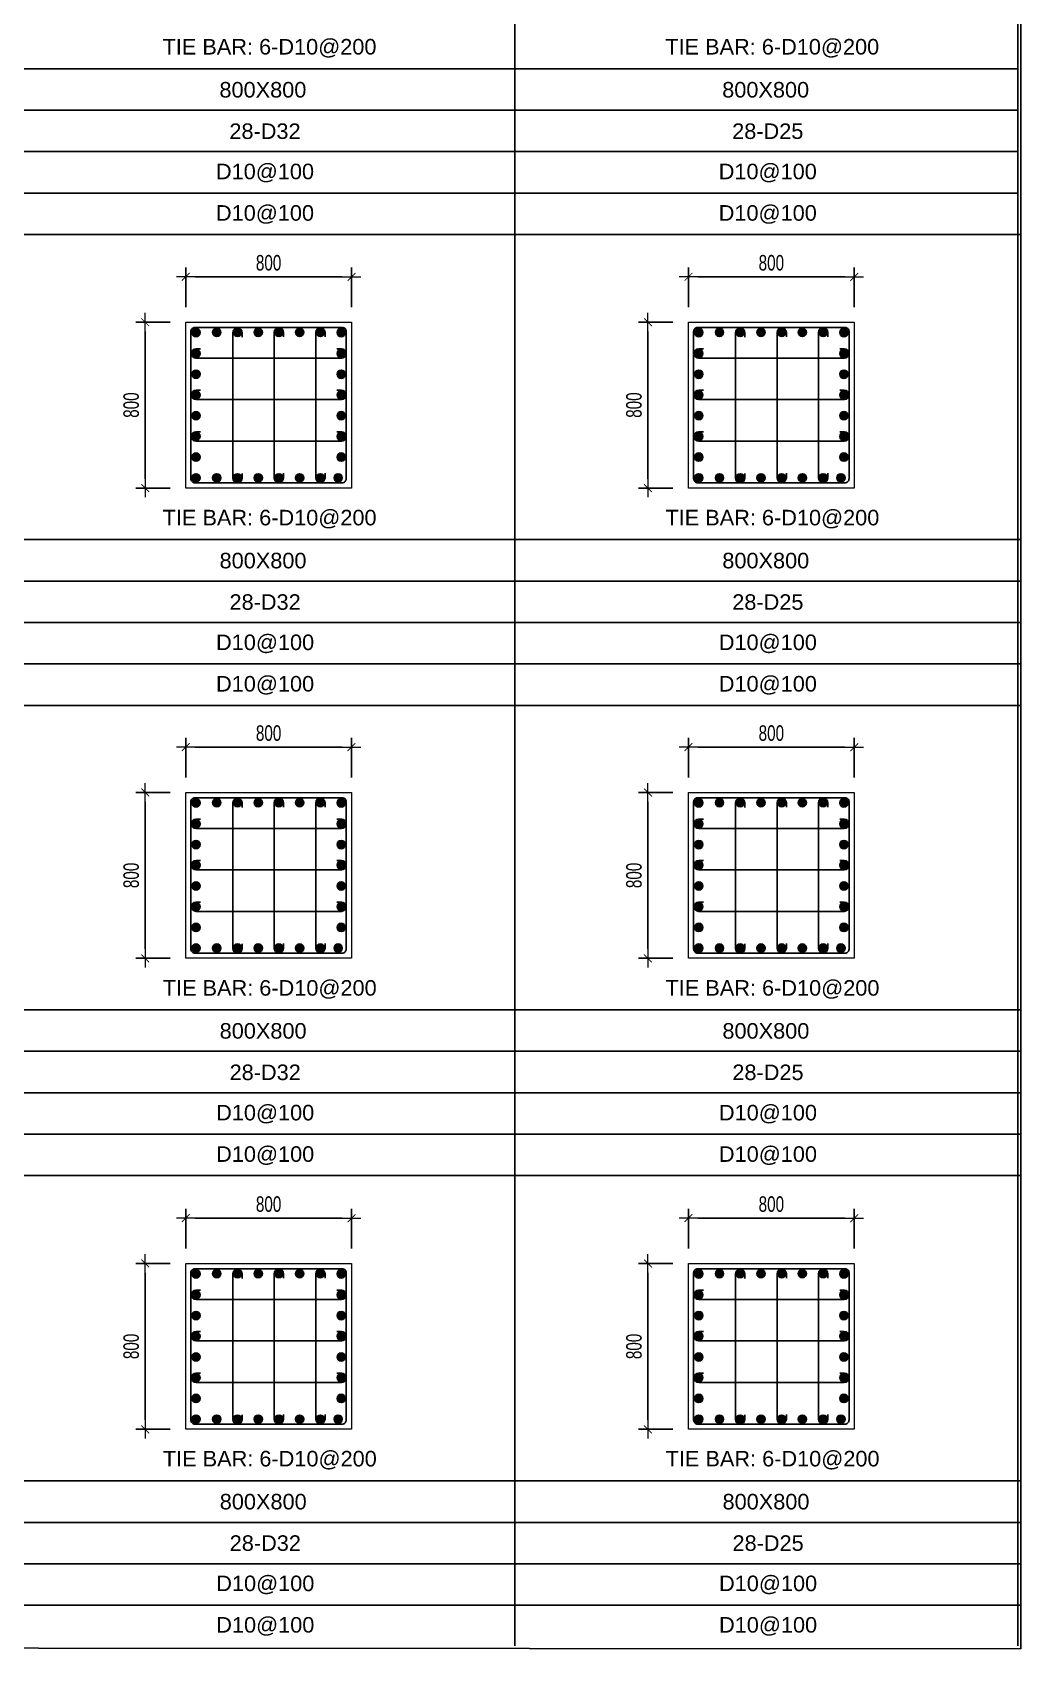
# Model space of a CAD drawing. Header units: millimetres. Extents: x 49323 to 538172, y -39336 to 181761.
# Drawn here: x 278182 to 282951, y 45997 to 53797 of the extents above; entities that cross this region are included whole.
import ezdxf
from ezdxf.enums import TextEntityAlignment as Align

# ---------------------------------------------------------------- set-up
doc = ezdxf.new("R2010")
doc.units = ezdxf.units.MM
doc.linetypes.add('CENTER2', pattern=[1.125, 0.75, -0.125, 0.125, -0.125])
doc.layers.get('Defpoints').update_dxf_attribs({"color": 151, "lineweight": 9})
for name, color, linetype in [('2', 2, 'Continuous'), ('A-ANNO-LEAD', 4, 'Continuous'), ('CEN', 1, 'CENTER2'), ('STL', 3, 'Continuous'), ('TIT1', 3, 'Continuous')]:
    doc.layers.add(name, color=color, linetype=linetype)
doc.layers.add('NDC_S_CONTINUOUS', color=3, linetype='Continuous', lineweight=20)
doc.layers.add('NDC_S_DIM', color=1, linetype='Continuous', lineweight=15)
doc.styles.add('NDC_ARIAL', font='arial.ttf', dxfattribs={"width": 0.85})
doc.styles.add('NDC_DIM', font='', dxfattribs={"width": 0.75})
doc.styles.get('NDC_DIM').set_extended_font_data('Dotum')
doc.dimstyles.new('NDC_dim_30', dxfattribs={"dimscale": 30, "dimtxt": 2.5, "dimasz": 1.5, "dimexe": 1.5, "dimexo": 2.5, "dimgap": 1, "dimtad": 1, "dimdec": 0, "dimzin": 0, "dimdsep": 46, "dimtxsty": 'NDC_DIM', "dimblk": 'DIMMARK', "dimcen": 0.09, "dimdle": 1.2, "dimclrd": 1, "dimclre": 1, "dimclrt": 3, "dimadec": 0, "dimazin": 0, "dimtfac": 1, "dimtdec": 0, "dimtix": 1, "dimtofl": 0, "dimtmove": 0, "dimatfit": 3, "dimfxl": 8, "dimfxlon": 1, "dimtolj": 1, "dimtzin": 0, "dimarcsym": 0})

# ---------------------------------------------------------------- blocks, each defined once
blk = doc.blocks.new('8')
at = {"layer": '2'}
blk.add_hatch(color=256, dxfattribs=at).paths.add_polyline_path([(20, 0, 0.386127), (1.9, 19.9), (-1.9, 19.9, 0.386127), (-20, 0, 1)])
blk.add_circle((0, 0), 20, dxfattribs=at)
blk = doc.blocks.new('5')
at = {"layer": 'CEN', "rotation": 180}
blk.add_blockref('8', (0, 0), dxfattribs=at)
blk = doc.blocks.new('DIMMARK')
at = {"layer": 'NDC_S_DIM', "color": 1}
blk.add_line((-1.5, 0), (1, 0), dxfattribs=at)
at = {"layer": 'NDC_S_DIM', "color": 2, "const_width": 0.1}
blk.add_lwpolyline([(-0.42, -0.42), (0.42, 0.42)], dxfattribs=at)
blk = doc.blocks.new('*D1264')
at = {"layer": 'Defpoints', "color": 0, "ltscale": 40, "transparency": 16777216}
for p in [(279722, 48074.3), (278922, 47852.9), (279722, 47852.9)]:
    blk.add_point(p, dxfattribs=at)
at = {"layer": 'NDC_S_DIM', "color": 1, "lineweight": -2, "ltscale": 40, "transparency": 16777216}
for p, q in [((278922, 47927.9), (278922, 48119.3)), ((278967, 48074.3), (279677, 48074.3)), ((279722, 47927.9), (279722, 48119.3))]:
    blk.add_line(p, q, dxfattribs=at)
at = {"layer": 'NDC_S_DIM', "color": 1, "lineweight": -2, "ltscale": 40, "transparency": 16777216, "xscale": 45, "yscale": 45, "zscale": 45, "rotation": 180}
blk.add_blockref('DIMMARK', (278922, 48074.3), dxfattribs=at)
at = {"layer": 'NDC_S_DIM', "color": 1, "lineweight": -2, "ltscale": 40, "transparency": 16777216, "xscale": 45, "yscale": 45, "zscale": 45}
blk.add_blockref('DIMMARK', (279722, 48074.3), dxfattribs=at)
at = {"layer": 'NDC_S_DIM', "color": 3, "ltscale": 40, "transparency": 16777216, "insert": (279322, 48141.9), "char_height": 75, "attachment_point": 5, "style": 'NDC_DIM'}
blk.add_mtext('\\A1;800', dxfattribs=at)
blk = doc.blocks.new('*D1265')
at = {"layer": 'Defpoints', "color": 0, "ltscale": 40, "transparency": 16777216}
for p in [(278922, 47855.5), (278726.6, 47055.5), (278922, 47055.5)]:
    blk.add_point(p, dxfattribs=at)
at = {"layer": 'NDC_S_DIM', "color": 1, "lineweight": -2, "ltscale": 40, "transparency": 16777216}
for p, q in [((278847, 47855.5), (278681.6, 47855.5)), ((278726.6, 47810.5), (278726.6, 47100.5)), ((278847, 47055.5), (278681.6, 47055.5))]:
    blk.add_line(p, q, dxfattribs=at)
at = {"layer": 'NDC_S_DIM', "color": 1, "lineweight": -2, "ltscale": 40, "transparency": 16777216, "xscale": 45, "yscale": 45, "zscale": 45}
for p, rotation in [((278726.6, 47855.5), 90), ((278726.6, 47055.5), 270)]:
    blk.add_blockref('DIMMARK', p, dxfattribs=dict(at, rotation=rotation))
at = {"layer": 'NDC_S_DIM', "color": 3, "ltscale": 40, "transparency": 16777216, "insert": (278659.1, 47455.5), "char_height": 75, "attachment_point": 5, "rotation": 90, "style": 'NDC_DIM'}
blk.add_mtext('\\A1;800', dxfattribs=at)
blk = doc.blocks.new('*D1266')
at = {"layer": 'Defpoints', "color": 0, "ltscale": 40, "transparency": 16777216}
for p in [(279722, 50347.2), (278922, 50125.8), (279722, 50125.8)]:
    blk.add_point(p, dxfattribs=at)
at = {"layer": 'NDC_S_DIM', "color": 1, "lineweight": -2, "ltscale": 40, "transparency": 16777216}
for p, q in [((278922, 50200.8), (278922, 50392.2)), ((279722, 50200.8), (279722, 50392.2)), ((278967, 50347.2), (279677, 50347.2))]:
    blk.add_line(p, q, dxfattribs=at)
at = {"layer": 'NDC_S_DIM', "color": 1, "lineweight": -2, "ltscale": 40, "transparency": 16777216, "xscale": 45, "yscale": 45, "zscale": 45, "rotation": 180}
blk.add_blockref('DIMMARK', (278922, 50347.2), dxfattribs=at)
at = {"layer": 'NDC_S_DIM', "color": 1, "lineweight": -2, "ltscale": 40, "transparency": 16777216, "xscale": 45, "yscale": 45, "zscale": 45}
blk.add_blockref('DIMMARK', (279722, 50347.2), dxfattribs=at)
at = {"layer": 'NDC_S_DIM', "color": 3, "ltscale": 40, "transparency": 16777216, "insert": (279322, 50414.7), "char_height": 75, "attachment_point": 5, "style": 'NDC_DIM'}
blk.add_mtext('\\A1;800', dxfattribs=at)
blk = doc.blocks.new('*D1267')
at = {"layer": 'Defpoints', "color": 0, "ltscale": 40, "transparency": 16777216}
for p in [(278922, 50128.3), (278726.6, 49328.3), (278922, 49328.3)]:
    blk.add_point(p, dxfattribs=at)
at = {"layer": 'NDC_S_DIM', "color": 1, "lineweight": -2, "ltscale": 40, "transparency": 16777216}
for p, q in [((278847, 50128.3), (278681.6, 50128.3)), ((278726.6, 50083.3), (278726.6, 49373.3)), ((278847, 49328.3), (278681.6, 49328.3))]:
    blk.add_line(p, q, dxfattribs=at)
at = {"layer": 'NDC_S_DIM', "color": 1, "lineweight": -2, "ltscale": 40, "transparency": 16777216, "xscale": 45, "yscale": 45, "zscale": 45}
for p, rotation in [((278726.6, 50128.3), 90), ((278726.6, 49328.3), 270)]:
    blk.add_blockref('DIMMARK', p, dxfattribs=dict(at, rotation=rotation))
at = {"layer": 'NDC_S_DIM', "color": 3, "ltscale": 40, "transparency": 16777216, "insert": (278659.1, 49728.3), "char_height": 75, "attachment_point": 5, "rotation": 90, "style": 'NDC_DIM'}
blk.add_mtext('\\A1;800', dxfattribs=at)
blk = doc.blocks.new('*D1268')
at = {"layer": 'Defpoints', "color": 0, "ltscale": 40, "transparency": 16777216}
for p in [(279722, 52616.6), (278922, 52395.2), (279722, 52395.2)]:
    blk.add_point(p, dxfattribs=at)
at = {"layer": 'NDC_S_DIM', "color": 1, "lineweight": -2, "ltscale": 40, "transparency": 16777216}
for p, q in [((278922, 52470.2), (278922, 52661.6)), ((279722, 52470.2), (279722, 52661.6)), ((278967, 52616.6), (279677, 52616.6))]:
    blk.add_line(p, q, dxfattribs=at)
at = {"layer": 'NDC_S_DIM', "color": 1, "lineweight": -2, "ltscale": 40, "transparency": 16777216, "xscale": 45, "yscale": 45, "zscale": 45, "rotation": 180}
blk.add_blockref('DIMMARK', (278922, 52616.6), dxfattribs=at)
at = {"layer": 'NDC_S_DIM', "color": 1, "lineweight": -2, "ltscale": 40, "transparency": 16777216, "xscale": 45, "yscale": 45, "zscale": 45}
blk.add_blockref('DIMMARK', (279722, 52616.6), dxfattribs=at)
at = {"layer": 'NDC_S_DIM', "color": 3, "ltscale": 40, "transparency": 16777216, "insert": (279322, 52684.2), "char_height": 75, "attachment_point": 5, "style": 'NDC_DIM'}
blk.add_mtext('\\A1;800', dxfattribs=at)
blk = doc.blocks.new('*D1269')
at = {"layer": 'Defpoints', "color": 0, "ltscale": 40, "transparency": 16777216}
for p in [(278922, 52397.8), (278726.6, 51597.8), (278922, 51597.8)]:
    blk.add_point(p, dxfattribs=at)
at = {"layer": 'NDC_S_DIM', "color": 1, "lineweight": -2, "ltscale": 40, "transparency": 16777216}
for p, q in [((278847, 52397.8), (278681.6, 52397.8)), ((278726.6, 52352.8), (278726.6, 51642.8)), ((278847, 51597.8), (278681.6, 51597.8))]:
    blk.add_line(p, q, dxfattribs=at)
at = {"layer": 'NDC_S_DIM', "color": 1, "lineweight": -2, "ltscale": 40, "transparency": 16777216, "xscale": 45, "yscale": 45, "zscale": 45}
for p, rotation in [((278726.6, 52397.8), 90), ((278726.6, 51597.8), 270)]:
    blk.add_blockref('DIMMARK', p, dxfattribs=dict(at, rotation=rotation))
at = {"layer": 'NDC_S_DIM', "color": 3, "ltscale": 40, "transparency": 16777216, "insert": (278659.1, 51997.8), "char_height": 75, "attachment_point": 5, "rotation": 90, "style": 'NDC_DIM'}
blk.add_mtext('\\A1;800', dxfattribs=at)
blk = doc.blocks.new('*D1272')
at = {"layer": 'Defpoints', "color": 0, "ltscale": 40, "transparency": 16777216}
for p in [(282148.1, 48074.3), (281348.1, 47852.9), (282148.1, 47852.9)]:
    blk.add_point(p, dxfattribs=at)
at = {"layer": 'NDC_S_DIM', "color": 1, "lineweight": -2, "ltscale": 40, "transparency": 16777216}
for p, q in [((281348.1, 47927.9), (281348.1, 48119.3)), ((281393.1, 48074.3), (282103.1, 48074.3)), ((282148.1, 47927.9), (282148.1, 48119.3))]:
    blk.add_line(p, q, dxfattribs=at)
at = {"layer": 'NDC_S_DIM', "color": 1, "lineweight": -2, "ltscale": 40, "transparency": 16777216, "xscale": 45, "yscale": 45, "zscale": 45, "rotation": 180}
blk.add_blockref('DIMMARK', (281348.1, 48074.3), dxfattribs=at)
at = {"layer": 'NDC_S_DIM', "color": 1, "lineweight": -2, "ltscale": 40, "transparency": 16777216, "xscale": 45, "yscale": 45, "zscale": 45}
blk.add_blockref('DIMMARK', (282148.1, 48074.3), dxfattribs=at)
at = {"layer": 'NDC_S_DIM', "color": 3, "ltscale": 40, "transparency": 16777216, "insert": (281748.1, 48141.9), "char_height": 75, "attachment_point": 5, "style": 'NDC_DIM'}
blk.add_mtext('\\A1;800', dxfattribs=at)
blk = doc.blocks.new('*D1273')
at = {"layer": 'Defpoints', "color": 0, "ltscale": 40, "transparency": 16777216}
for p in [(281348.1, 47855.5), (281152.7, 47055.5), (281348.1, 47055.5)]:
    blk.add_point(p, dxfattribs=at)
at = {"layer": 'NDC_S_DIM', "color": 1, "lineweight": -2, "ltscale": 40, "transparency": 16777216}
for p, q in [((281273.1, 47855.5), (281107.7, 47855.5)), ((281152.7, 47810.5), (281152.7, 47100.5)), ((281273.1, 47055.5), (281107.7, 47055.5))]:
    blk.add_line(p, q, dxfattribs=at)
at = {"layer": 'NDC_S_DIM', "color": 1, "lineweight": -2, "ltscale": 40, "transparency": 16777216, "xscale": 45, "yscale": 45, "zscale": 45}
for p, rotation in [((281152.7, 47855.5), 90), ((281152.7, 47055.5), 270)]:
    blk.add_blockref('DIMMARK', p, dxfattribs=dict(at, rotation=rotation))
at = {"layer": 'NDC_S_DIM', "color": 3, "ltscale": 40, "transparency": 16777216, "insert": (281085.2, 47455.5), "char_height": 75, "attachment_point": 5, "rotation": 90, "style": 'NDC_DIM'}
blk.add_mtext('\\A1;800', dxfattribs=at)
blk = doc.blocks.new('*D1274')
at = {"layer": 'Defpoints', "color": 0, "ltscale": 40, "transparency": 16777216}
for p in [(282148.1, 50347.2), (281348.1, 50125.8), (282148.1, 50125.8)]:
    blk.add_point(p, dxfattribs=at)
at = {"layer": 'NDC_S_DIM', "color": 1, "lineweight": -2, "ltscale": 40, "transparency": 16777216}
for p, q in [((281348.1, 50200.8), (281348.1, 50392.2)), ((282148.1, 50200.8), (282148.1, 50392.2)), ((281393.1, 50347.2), (282103.1, 50347.2))]:
    blk.add_line(p, q, dxfattribs=at)
at = {"layer": 'NDC_S_DIM', "color": 1, "lineweight": -2, "ltscale": 40, "transparency": 16777216, "xscale": 45, "yscale": 45, "zscale": 45, "rotation": 180}
blk.add_blockref('DIMMARK', (281348.1, 50347.2), dxfattribs=at)
at = {"layer": 'NDC_S_DIM', "color": 1, "lineweight": -2, "ltscale": 40, "transparency": 16777216, "xscale": 45, "yscale": 45, "zscale": 45}
blk.add_blockref('DIMMARK', (282148.1, 50347.2), dxfattribs=at)
at = {"layer": 'NDC_S_DIM', "color": 3, "ltscale": 40, "transparency": 16777216, "insert": (281748.1, 50414.7), "char_height": 75, "attachment_point": 5, "style": 'NDC_DIM'}
blk.add_mtext('\\A1;800', dxfattribs=at)
blk = doc.blocks.new('*D1275')
at = {"layer": 'Defpoints', "color": 0, "ltscale": 40, "transparency": 16777216}
for p in [(281348.1, 50128.3), (281152.7, 49328.3), (281348.1, 49328.3)]:
    blk.add_point(p, dxfattribs=at)
at = {"layer": 'NDC_S_DIM', "color": 1, "lineweight": -2, "ltscale": 40, "transparency": 16777216}
for p, q in [((281273.1, 50128.3), (281107.7, 50128.3)), ((281152.7, 50083.3), (281152.7, 49373.3)), ((281273.1, 49328.3), (281107.7, 49328.3))]:
    blk.add_line(p, q, dxfattribs=at)
at = {"layer": 'NDC_S_DIM', "color": 1, "lineweight": -2, "ltscale": 40, "transparency": 16777216, "xscale": 45, "yscale": 45, "zscale": 45}
for p, rotation in [((281152.7, 50128.3), 90), ((281152.7, 49328.3), 270)]:
    blk.add_blockref('DIMMARK', p, dxfattribs=dict(at, rotation=rotation))
at = {"layer": 'NDC_S_DIM', "color": 3, "ltscale": 40, "transparency": 16777216, "insert": (281085.2, 49728.3), "char_height": 75, "attachment_point": 5, "rotation": 90, "style": 'NDC_DIM'}
blk.add_mtext('\\A1;800', dxfattribs=at)
blk = doc.blocks.new('*D1276')
at = {"layer": 'Defpoints', "color": 0, "ltscale": 40, "transparency": 16777216}
for p in [(282148.1, 52616.6), (281348.1, 52395.2), (282148.1, 52395.2)]:
    blk.add_point(p, dxfattribs=at)
at = {"layer": 'NDC_S_DIM', "color": 1, "lineweight": -2, "ltscale": 40, "transparency": 16777216}
for p, q in [((281348.1, 52470.2), (281348.1, 52661.6)), ((282148.1, 52470.2), (282148.1, 52661.6)), ((281393.1, 52616.6), (282103.1, 52616.6))]:
    blk.add_line(p, q, dxfattribs=at)
at = {"layer": 'NDC_S_DIM', "color": 1, "lineweight": -2, "ltscale": 40, "transparency": 16777216, "xscale": 45, "yscale": 45, "zscale": 45, "rotation": 180}
blk.add_blockref('DIMMARK', (281348.1, 52616.6), dxfattribs=at)
at = {"layer": 'NDC_S_DIM', "color": 1, "lineweight": -2, "ltscale": 40, "transparency": 16777216, "xscale": 45, "yscale": 45, "zscale": 45}
blk.add_blockref('DIMMARK', (282148.1, 52616.6), dxfattribs=at)
at = {"layer": 'NDC_S_DIM', "color": 3, "ltscale": 40, "transparency": 16777216, "insert": (281748.1, 52684.2), "char_height": 75, "attachment_point": 5, "style": 'NDC_DIM'}
blk.add_mtext('\\A1;800', dxfattribs=at)
blk = doc.blocks.new('*D1277')
at = {"layer": 'Defpoints', "color": 0, "ltscale": 40, "transparency": 16777216}
for p in [(281348.1, 52397.8), (281152.7, 51597.8), (281348.1, 51597.8)]:
    blk.add_point(p, dxfattribs=at)
at = {"layer": 'NDC_S_DIM', "color": 1, "lineweight": -2, "ltscale": 40, "transparency": 16777216}
for p, q in [((281273.1, 52397.8), (281107.7, 52397.8)), ((281152.7, 52352.8), (281152.7, 51642.8)), ((281273.1, 51597.8), (281107.7, 51597.8))]:
    blk.add_line(p, q, dxfattribs=at)
at = {"layer": 'NDC_S_DIM', "color": 1, "lineweight": -2, "ltscale": 40, "transparency": 16777216, "xscale": 45, "yscale": 45, "zscale": 45}
for p, rotation in [((281152.7, 52397.8), 90), ((281152.7, 51597.8), 270)]:
    blk.add_blockref('DIMMARK', p, dxfattribs=dict(at, rotation=rotation))
at = {"layer": 'NDC_S_DIM', "color": 3, "ltscale": 40, "transparency": 16777216, "insert": (281085.2, 51997.8), "char_height": 75, "attachment_point": 5, "rotation": 90, "style": 'NDC_DIM'}
blk.add_mtext('\\A1;800', dxfattribs=at)

msp = doc.modelspace()

# ---------------------------------------------------------------- linework, layer by layer
at = {"layer": '2', "lineweight": -2, "ltscale": 1000}
for points in [[(279697, 52352.8), (279697, 51642.8, -0.414214), (279677, 51622.8), (278967, 51622.8, -0.414214), (278947, 51642.8), (278947, 52352.8, -0.414214), (278967, 52372.8), (279677, 52372.8, -0.414214)], [(279697, 50083.3), (279697, 49373.3, -0.414214), (279677, 49353.3), (278967, 49353.3, -0.414214), (278947, 49373.3), (278947, 50083.3, -0.414214), (278967, 50103.3), (279677, 50103.3, -0.414214)], [(279697, 47810.5), (279697, 47100.5, -0.414214), (279677, 47080.5), (278967, 47080.5, -0.414214), (278947, 47100.5), (278947, 47810.5, -0.414214), (278967, 47830.5), (279677, 47830.5, -0.414214)]]:
    msp.add_lwpolyline(points, format="xyb", close=True, dxfattribs=at)
at = {"layer": '2'}
for points in [[(279194.3, 51667.4), (279194.3, 51645.3, -1), (279149.3, 51645.3), (279149.3, 52347.3, -1), (279194.3, 52347.3), (279194.3, 52325.1)], [(279394.3, 51668.9), (279394.3, 51646.8, -1), (279349.3, 51646.8), (279349.3, 52348.8, -1), (279394.3, 52348.8), (279394.3, 52326.6)], [(279594.3, 51668.9), (279594.3, 51646.8, -1), (279549.3, 51646.8), (279549.3, 52348.8, -1), (279594.3, 52348.8), (279594.3, 52326.6)], [(278993.9, 52269.3), (278971.8, 52269.3, 1), (278971.8, 52224.3), (279673.8, 52224.3, 1), (279673.8, 52269.3), (279651.7, 52269.3)], [(278993.9, 52069.3), (278971.8, 52069.3, 1), (278971.8, 52024.3), (279673.8, 52024.3, 1), (279673.8, 52069.3), (279651.7, 52069.3)], [(278993.9, 51869.3), (278971.8, 51869.3, 1), (278971.8, 51824.3), (279673.8, 51824.3, 1), (279673.8, 51869.3), (279651.7, 51869.3)], [(279194.3, 49398), (279194.3, 49375.8, -1), (279149.3, 49375.8), (279149.3, 50077.8, -1), (279194.3, 50077.8), (279194.3, 50055.7)], [(279394.3, 49399.5), (279394.3, 49377.3, -1), (279349.3, 49377.3), (279349.3, 50079.3, -1), (279394.3, 50079.3), (279394.3, 50057.2)], [(279594.3, 49399.5), (279594.3, 49377.3, -1), (279549.3, 49377.3), (279549.3, 50079.3, -1), (279594.3, 50079.3), (279594.3, 50057.2)], [(278993.9, 49999.9), (278971.8, 49999.9, 1), (278971.8, 49954.9), (279673.8, 49954.9, 1), (279673.8, 49999.9), (279651.7, 49999.9)], [(278993.9, 49799.9), (278971.8, 49799.9, 1), (278971.8, 49754.9), (279673.8, 49754.9, 1), (279673.8, 49799.9), (279651.7, 49799.9)], [(278993.9, 49599.9), (278971.8, 49599.9, 1), (278971.8, 49554.9), (279673.8, 49554.9, 1), (279673.8, 49599.9), (279651.7, 49599.9)], [(279194.3, 47125.1), (279194.3, 47103, -1), (279149.3, 47103), (279149.3, 47805, -1), (279194.3, 47805), (279194.3, 47782.8)], [(279394.3, 47126.6), (279394.3, 47104.5, -1), (279349.3, 47104.5), (279349.3, 47806.5, -1), (279394.3, 47806.5), (279394.3, 47784.3)], [(279594.3, 47126.6), (279594.3, 47104.5, -1), (279549.3, 47104.5), (279549.3, 47806.5, -1), (279594.3, 47806.5), (279594.3, 47784.3)], [(278993.9, 47727), (278971.8, 47727, 1), (278971.8, 47682), (279673.8, 47682, 1), (279673.8, 47727), (279651.7, 47727)], [(278993.9, 47527), (278971.8, 47527, 1), (278971.8, 47482), (279673.8, 47482, 1), (279673.8, 47527), (279651.7, 47527)], [(278993.9, 47327), (278971.8, 47327, 1), (278971.8, 47282), (279673.8, 47282, 1), (279673.8, 47327), (279651.7, 47327)]]:
    msp.add_lwpolyline(points, format="xyb", dxfattribs=at)
at = {"layer": '2', "lineweight": -2, "ltscale": 1000, "elevation": 0}
for points in [[(282123.1, 52352.8), (282123.1, 51642.8, -0.414214), (282103.1, 51622.8), (281393.1, 51622.8, -0.414214), (281373.1, 51642.8), (281373.1, 52352.8, -0.414214), (281393.1, 52372.8), (282103.1, 52372.8, -0.414214)], [(282123.1, 50083.3), (282123.1, 49373.3, -0.414214), (282103.1, 49353.3), (281393.1, 49353.3, -0.414214), (281373.1, 49373.3), (281373.1, 50083.3, -0.414214), (281393.1, 50103.3), (282103.1, 50103.3, -0.414214)], [(282123.1, 47810.5), (282123.1, 47100.5, -0.414214), (282103.1, 47080.5), (281393.1, 47080.5, -0.414214), (281373.1, 47100.5), (281373.1, 47810.5, -0.414214), (281393.1, 47830.5), (282103.1, 47830.5, -0.414214)]]:
    msp.add_lwpolyline(points, format="xyb", close=True, dxfattribs=at)
at = {"layer": '2', "elevation": 0}
for points in [[(281620.4, 51667.4), (281620.4, 51645.3, -1), (281575.4, 51645.3), (281575.4, 52347.3, -1), (281620.4, 52347.3), (281620.4, 52325.1)], [(281820.4, 51668.9), (281820.4, 51646.8, -1), (281775.4, 51646.8), (281775.4, 52348.8, -1), (281820.4, 52348.8), (281820.4, 52326.6)], [(282020.4, 51668.9), (282020.4, 51646.8, -1), (281975.4, 51646.8), (281975.4, 52348.8, -1), (282020.4, 52348.8), (282020.4, 52326.6)], [(281420, 52269.3), (281397.9, 52269.3, 1), (281397.9, 52224.3), (282099.9, 52224.3, 1), (282099.9, 52269.3), (282077.8, 52269.3)], [(281420, 52069.3), (281397.9, 52069.3, 1), (281397.9, 52024.3), (282099.9, 52024.3, 1), (282099.9, 52069.3), (282077.8, 52069.3)], [(281420, 51869.3), (281397.9, 51869.3, 1), (281397.9, 51824.3), (282099.9, 51824.3, 1), (282099.9, 51869.3), (282077.8, 51869.3)], [(281620.4, 49398), (281620.4, 49375.8, -1), (281575.4, 49375.8), (281575.4, 50077.8, -1), (281620.4, 50077.8), (281620.4, 50055.7)], [(281820.4, 49399.5), (281820.4, 49377.3, -1), (281775.4, 49377.3), (281775.4, 50079.3, -1), (281820.4, 50079.3), (281820.4, 50057.2)], [(282020.4, 49399.5), (282020.4, 49377.3, -1), (281975.4, 49377.3), (281975.4, 50079.3, -1), (282020.4, 50079.3), (282020.4, 50057.2)], [(281420, 49999.9), (281397.9, 49999.9, 1), (281397.9, 49954.9), (282099.9, 49954.9, 1), (282099.9, 49999.9), (282077.8, 49999.9)], [(281420, 49799.9), (281397.9, 49799.9, 1), (281397.9, 49754.9), (282099.9, 49754.9, 1), (282099.9, 49799.9), (282077.8, 49799.9)], [(281420, 49599.9), (281397.9, 49599.9, 1), (281397.9, 49554.9), (282099.9, 49554.9, 1), (282099.9, 49599.9), (282077.8, 49599.9)], [(281620.4, 47125.1), (281620.4, 47103, -1), (281575.4, 47103), (281575.4, 47805, -1), (281620.4, 47805), (281620.4, 47782.8)], [(281820.4, 47126.6), (281820.4, 47104.5, -1), (281775.4, 47104.5), (281775.4, 47806.5, -1), (281820.4, 47806.5), (281820.4, 47784.3)], [(282020.4, 47126.6), (282020.4, 47104.5, -1), (281975.4, 47104.5), (281975.4, 47806.5, -1), (282020.4, 47806.5), (282020.4, 47784.3)], [(281420, 47727), (281397.9, 47727, 1), (281397.9, 47682), (282099.9, 47682, 1), (282099.9, 47727), (282077.8, 47727)], [(281420, 47527), (281397.9, 47527, 1), (281397.9, 47482), (282099.9, 47482, 1), (282099.9, 47527), (282077.8, 47527)], [(281420, 47327), (281397.9, 47327, 1), (281397.9, 47282), (282099.9, 47282, 1), (282099.9, 47327), (282077.8, 47327)]]:
    msp.add_lwpolyline(points, format="xyb", dxfattribs=at)
at = {"layer": 'A-ANNO-LEAD'}
msp.add_lwpolyline([(261616.2, 46010.1), (282951.2, 45997), (282951.2, 62617), (261616.2, 62630.1)], close=True, dxfattribs=at)
at = {"layer": 'NDC_S_CONTINUOUS', "ltscale": 70}
for points in [[(279722, 52397.8), (279722, 51597.8), (278922, 51597.8), (278922, 52397.8), (279722, 52397.8)], [(279722, 50128.3), (279722, 49328.3), (278922, 49328.3), (278922, 50128.3), (279722, 50128.3)], [(279722, 47855.5), (279722, 47055.5), (278922, 47055.5), (278922, 47855.5), (279722, 47855.5)]]:
    msp.add_lwpolyline(points, dxfattribs=at)
at = {"layer": 'NDC_S_CONTINUOUS', "ltscale": 70, "elevation": 0}
for points in [[(282148.1, 52397.8), (282148.1, 51597.8), (281348.1, 51597.8), (281348.1, 52397.8), (282148.1, 52397.8)], [(282148.1, 50128.3), (282148.1, 49328.3), (281348.1, 49328.3), (281348.1, 50128.3), (282148.1, 50128.3)], [(282148.1, 47855.5), (282148.1, 47055.5), (281348.1, 47055.5), (281348.1, 47855.5), (282148.1, 47855.5)]]:
    msp.add_lwpolyline(points, dxfattribs=at)
at = {"layer": 'TIT1'}
for p, q in [((280510.7, 62144.9), (280510.7, 46010.1)), ((282936.8, 62144.9), (282936.8, 46010.1)), ((282936.8, 62144.9), (282936.8, 46010.1)), ((282949.6, 52820.9), (261614.6, 52820.9)), ((282950.1, 50548.9), (268380.2, 50548.9)), ((282950.7, 48279.5), (268380.2, 48279.5))]:
    msp.add_line(p, q, dxfattribs=at)
at = {"layer": 'TIT1', "color": 8}
for p, q in [((282936.8, 53620.9), (262242.5, 53620.9)), ((282936.8, 53420.9), (262242.5, 53420.9)), ((282936.8, 53220.9), (262242.5, 53220.9)), ((282936.8, 53020.9), (262671.7, 53020.9)), ((282950.1, 51348.9), (268380.2, 51348.9)), ((282950.1, 51148.9), (268380.2, 51148.9)), ((282950.1, 50948.9), (268380.2, 50948.9)), ((282950.1, 50748.9), (268380.2, 50748.9)), ((282950.7, 49079.5), (268380.2, 49079.5)), ((282950.7, 48879.5), (268380.2, 48879.5)), ((282950.7, 48679.5), (268380.2, 48679.5)), ((282950.7, 48479.5), (268380.2, 48479.5)), ((282951.2, 46806.6), (268380.2, 46806.6)), ((282951.2, 46606.6), (268380.2, 46606.6)), ((282951.2, 46406.6), (268380.2, 46406.6)), ((282951.2, 46206.6), (268380.2, 46206.6))]:
    msp.add_line(p, q, dxfattribs=at)

# ---------------------------------------------------------------- block references
at = {"layer": 'STL', "xscale": -1}
for p in [(278971.8, 52347.8), (281397.9, 52347.8), (278971.8, 52246.8), (281397.9, 52246.8), (278971.8, 52146.8), (281397.9, 52146.8), (278971.8, 52046.8), (281397.9, 52046.8), (278971.8, 51946.8), (281397.9, 51946.8), (278971.8, 51846.8), (281397.9, 51846.8), (278971.8, 51746.8), (281397.9, 51746.8), (278971.8, 51646.8), (281397.9, 51646.8), (278971.8, 50078.3), (281397.9, 50078.3), (278971.8, 49977.4), (281397.9, 49977.4), (278971.8, 49877.4), (281397.9, 49877.4), (278971.8, 49777.4), (281397.9, 49777.4), (278971.8, 49677.4), (281397.9, 49677.4), (278971.8, 49577.4), (281397.9, 49577.4), (278971.8, 49477.4), (281397.9, 49477.4), (278971.8, 49377.4), (281397.9, 49377.4), (278971.8, 47805.5), (281397.9, 47805.5), (278971.8, 47704.5), (281397.9, 47704.5), (278971.8, 47604.5), (281397.9, 47604.5), (278971.8, 47504.5), (281397.9, 47504.5), (278971.8, 47404.5), (281397.9, 47404.5), (278971.8, 47304.5), (281397.9, 47304.5), (278971.8, 47204.5), (281397.9, 47204.5), (278971.8, 47104.5), (281397.9, 47104.5)]:
    msp.add_blockref('5', p, dxfattribs=at)
at = {"layer": 'STL', "xscale": -1, "rotation": 270}
for p in [(279071.8, 52348.8), (279171.8, 52348.8), (279271.8, 52348.8), (279371.8, 52348.8), (279471.8, 52348.8), (279571.8, 52348.8), (281497.9, 52348.8), (281597.9, 52348.8), (281697.9, 52348.8), (281797.9, 52348.8), (281897.9, 52348.8), (281997.9, 52348.8), (278971.8, 51646.8), (279071.8, 51646.8), (279171.8, 51646.8), (279271.8, 51646.8), (279371.8, 51646.8), (279471.8, 51646.8), (279571.8, 51646.8), (279657.7, 51646.8), (281397.9, 51646.8), (281497.9, 51646.8), (281597.9, 51646.8), (281697.9, 51646.8), (281797.9, 51646.8), (281897.9, 51646.8), (281997.9, 51646.8), (282083.8, 51646.8), (279071.8, 50079.3), (279171.8, 50079.3), (279271.8, 50079.3), (279371.8, 50079.3), (279471.8, 50079.3), (279571.8, 50079.3), (281497.9, 50079.3), (281597.9, 50079.3), (281697.9, 50079.3), (281797.9, 50079.3), (281897.9, 50079.3), (281997.9, 50079.3), (278971.8, 49377.4), (279071.8, 49377.4), (279171.8, 49377.4), (279271.8, 49377.4), (279371.8, 49377.4), (279471.8, 49377.4), (279571.8, 49377.4), (279657.7, 49377.4), (281397.9, 49377.4), (281497.9, 49377.4), (281597.9, 49377.4), (281697.9, 49377.4), (281797.9, 49377.4), (281897.9, 49377.4), (281997.9, 49377.4), (282083.8, 49377.4), (279071.8, 47806.5), (279171.8, 47806.5), (279271.8, 47806.5), (279371.8, 47806.5), (279471.8, 47806.5), (279571.8, 47806.5), (281497.9, 47806.5), (281597.9, 47806.5), (281697.9, 47806.5), (281797.9, 47806.5), (281897.9, 47806.5), (281997.9, 47806.5), (278971.8, 47104.5), (279071.8, 47104.5), (279171.8, 47104.5), (279271.8, 47104.5), (279371.8, 47104.5), (279471.8, 47104.5), (279571.8, 47104.5), (279657.7, 47104.5), (281397.9, 47104.5), (281497.9, 47104.5), (281597.9, 47104.5), (281697.9, 47104.5), (281797.9, 47104.5), (281897.9, 47104.5), (281997.9, 47104.5), (282083.8, 47104.5)]:
    msp.add_blockref('5', p, dxfattribs=at)
at = {"layer": 'STL'}
for p in [(279672.2, 52347.8), (282098.3, 52347.8), (279672.2, 52246.8), (282098.3, 52246.8), (279672.2, 52146.8), (282098.3, 52146.8), (279672.2, 52046.8), (282098.3, 52046.8), (279672.2, 51946.8), (282098.3, 51946.8), (279672.2, 51846.8), (282098.3, 51846.8), (279672.2, 51746.8), (282098.3, 51746.8), (279672.2, 50078.3), (282098.3, 50078.3), (279672.2, 49977.4), (282098.3, 49977.4), (279672.2, 49877.4), (282098.3, 49877.4), (279672.2, 49777.4), (282098.3, 49777.4), (279672.2, 49677.4), (282098.3, 49677.4), (279672.2, 49577.4), (282098.3, 49577.4), (279672.2, 49477.4), (282098.3, 49477.4), (279672.2, 47805.5), (282098.3, 47805.5), (279672.2, 47704.5), (282098.3, 47704.5), (279672.2, 47604.5), (282098.3, 47604.5), (279672.2, 47504.5), (282098.3, 47504.5), (279672.2, 47404.5), (282098.3, 47404.5), (279672.2, 47304.5), (282098.3, 47304.5), (279672.2, 47204.5), (282098.3, 47204.5)]:
    msp.add_blockref('5', p, dxfattribs=at)

# ---------------------------------------------------------------- texts
at = {"layer": 'TIT1', "style": 'NDC_ARIAL'}
for s, p in [('TIE BAR: 6-D10@200', (279326.4, 53721.5)), ('TIE BAR: 6-D10@200', (281752.4, 53721.5)), ('800X800', (279294.5, 53519.6)), ('800X800', (281720.6, 53519.6)), ('28-D32', (279304.6, 53319.6)), ('28-D25', (281730.7, 53319.6)), ('D10@100', (279304.6, 53119.6)), ('D10@100', (281730.7, 53119.6)), ('D10@100', (279304.6, 52919.6)), ('D10@100', (281730.7, 52919.6)), ('TIE BAR: 6-D10@200', (279326.9, 51449.5)), ('TIE BAR: 6-D10@200', (281753, 51449.5)), ('800X800', (279295.1, 51247.6)), ('800X800', (281721.2, 51247.6)), ('28-D32', (279305.1, 51047.6)), ('28-D25', (281731.2, 51047.6)), ('D10@100', (279305.1, 50847.6)), ('D10@100', (281731.2, 50847.6)), ('D10@100', (279305.1, 50647.6)), ('D10@100', (281731.2, 50647.6)), ('TIE BAR: 6-D10@200', (279327.4, 49180.1)), ('TIE BAR: 6-D10@200', (281753.5, 49180.1)), ('800X800', (279295.6, 48978.2)), ('800X800', (281721.7, 48978.2)), ('28-D32', (279305.6, 48778.2)), ('28-D25', (281731.7, 48778.2)), ('D10@100', (279305.6, 48578.2)), ('D10@100', (281731.7, 48578.2)), ('D10@100', (279305.6, 48378.2)), ('D10@100', (281731.7, 48378.2)), ('TIE BAR: 6-D10@200', (279327.9, 46908.4)), ('TIE BAR: 6-D10@200', (281754, 46908.4)), ('800X800', (279296.1, 46706.5)), ('800X800', (281722.2, 46706.5)), ('28-D32', (279306.2, 46506.5)), ('28-D25', (281732.3, 46506.5)), ('D10@100', (279306.2, 46306.5)), ('D10@100', (281732.3, 46306.5)), ('D10@100', (279306.2, 46106.5)), ('D10@100', (281732.3, 46106.5))]:
    msp.add_text(s, height=75, dxfattribs=at).set_placement(p, align=Align.MIDDLE)

# ---------------------------------------------------------------- dimensions: what is measured, and where the dimension line sits
at = {"layer": 'NDC_S_DIM', "ltscale": 40}
for base, p1, p2, picture, middle in [((279722, 52616.6), (278922, 52395.2), (279722, 52395.2), '*D1268', (279322, 52684.2)), ((282148.1, 52616.6), (281348.1, 52395.2), (282148.1, 52395.2), '*D1276', (281748.1, 52684.2)), ((279722, 50347.2), (278922, 50125.8), (279722, 50125.8), '*D1266', (279322, 50414.7)), ((282148.1, 50347.2), (281348.1, 50125.8), (282148.1, 50125.8), '*D1274', (281748.1, 50414.7)), ((279722, 48074.3), (278922, 47852.9), (279722, 47852.9), '*D1264', (279322, 48141.9)), ((282148.1, 48074.3), (281348.1, 47852.9), (282148.1, 47852.9), '*D1272', (281748.1, 48141.9))]:
    dim = msp.add_linear_dim(base=base, p1=p1, p2=p2, dimstyle='NDC_dim_30', dxfattribs=at)
    dim.commit()
    dim.dimension.update_dxf_attribs({"geometry": picture, "text_midpoint": middle})
for base, p1, p2, picture, middle in [((278726.6, 51597.8), (278922, 52397.8), (278922, 51597.8), '*D1269', (278659.1, 51997.8)), ((281152.7, 51597.8), (281348.1, 52397.8), (281348.1, 51597.8), '*D1277', (281085.2, 51997.8)), ((278726.6, 49328.3), (278922, 50128.3), (278922, 49328.3), '*D1267', (278659.1, 49728.3)), ((281152.7, 49328.3), (281348.1, 50128.3), (281348.1, 49328.3), '*D1275', (281085.2, 49728.3)), ((278726.6, 47055.5), (278922, 47855.5), (278922, 47055.5), '*D1265', (278659.1, 47455.5)), ((281152.7, 47055.5), (281348.1, 47855.5), (281348.1, 47055.5), '*D1273', (281085.2, 47455.5))]:
    dim = msp.add_linear_dim(base=base, p1=p1, p2=p2, angle=90, dimstyle='NDC_dim_30', dxfattribs=at)
    dim.commit()
    dim.dimension.update_dxf_attribs({"geometry": picture, "text_midpoint": middle})

doc.saveas('drawing.dxf')
